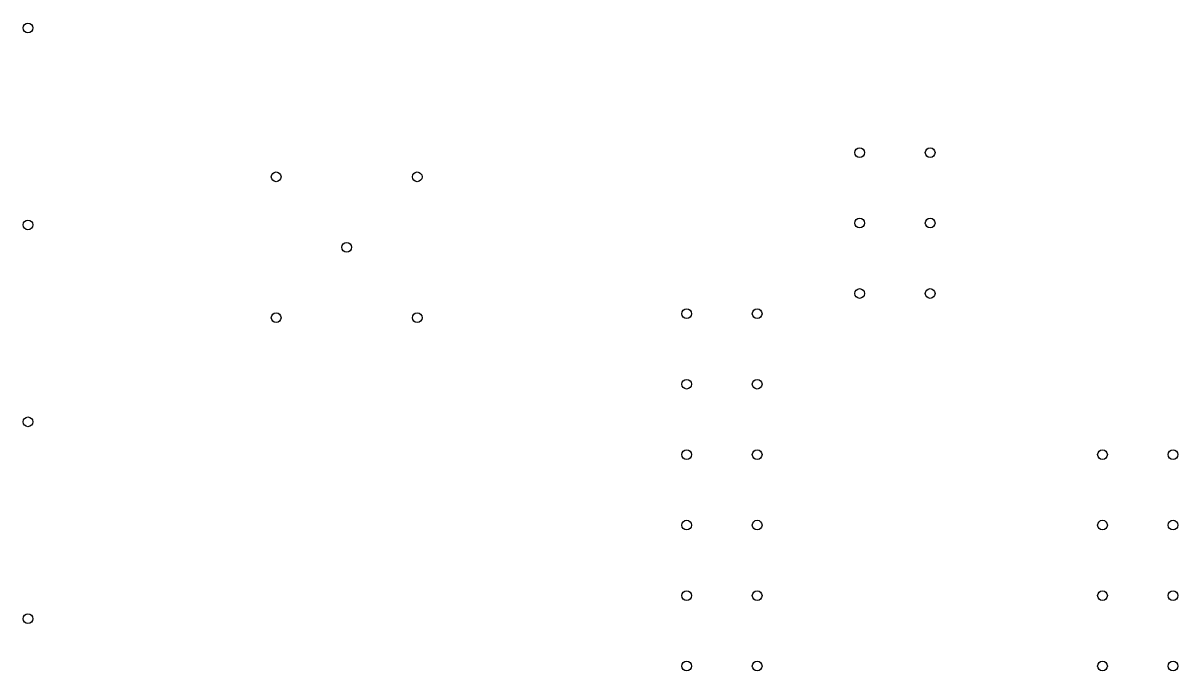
# Model space of a CAD drawing. Extents: x 4.93 to 6.56, y -4.84 to -3.92.
import ezdxf

# ---------------------------------------------------------------- set-up
doc = ezdxf.new("R2010")
doc.units = 0
doc.header["$MEASUREMENT"] = 0
doc.layers.add('BLACK', color=7, linetype='CONTINUOUS')

msp = doc.modelspace()

# ---------------------------------------------------------------- linework, layer by layer
at = {"layer": 'BLACK'}
for centre in [(4.9323, -3.9293), (4.9323, -3.9293), (6.1117, -4.1062), (6.1117, -4.1062), (6.2117, -4.1062), (6.2117, -4.1062), (5.2843, -4.1406), (5.2843, -4.1406), (5.4843, -4.1406), (5.4843, -4.1406), (4.9323, -4.2088), (4.9323, -4.2088), (6.1117, -4.2062), (6.1117, -4.2062), (6.2117, -4.2062), (6.2117, -4.2062), (5.3843, -4.2406), (5.3843, -4.2406), (6.1117, -4.3062), (6.1117, -4.3062), (6.2117, -4.3062), (6.2117, -4.3062), (5.2843, -4.3406), (5.2843, -4.3406), (5.4843, -4.3406), (5.4843, -4.3406), (5.8664, -4.3349), (5.8664, -4.3349), (5.9664, -4.3349), (5.9664, -4.3349), (5.8664, -4.4349), (5.8664, -4.4349), (5.9664, -4.4349), (5.9664, -4.4349), (4.9323, -4.4883), (4.9323, -4.4883), (5.8664, -4.5349), (5.8664, -4.5349), (5.9664, -4.5349), (5.9664, -4.5349), (6.4561, -4.5349), (6.4561, -4.5349), (6.5561, -4.5349), (6.5561, -4.5349), (5.8664, -4.6349), (5.8664, -4.6349), (5.9664, -4.6349), (5.9664, -4.6349), (6.4561, -4.6349), (6.4561, -4.6349), (6.5561, -4.6349), (6.5561, -4.6349), (5.8664, -4.7349), (5.8664, -4.7349), (5.9664, -4.7349), (5.9664, -4.7349), (6.4561, -4.7349), (6.4561, -4.7349), (6.5561, -4.7349), (6.5561, -4.7349), (4.9323, -4.7678), (4.9323, -4.7678), (5.8664, -4.8349), (5.8664, -4.8349), (5.9664, -4.8349), (5.9664, -4.8349), (6.4561, -4.8349), (6.4561, -4.8349), (6.5561, -4.8349), (6.5561, -4.8349)]:
    msp.add_circle(centre, 0.00689, dxfattribs=at)

doc.saveas('drawing.dxf')
